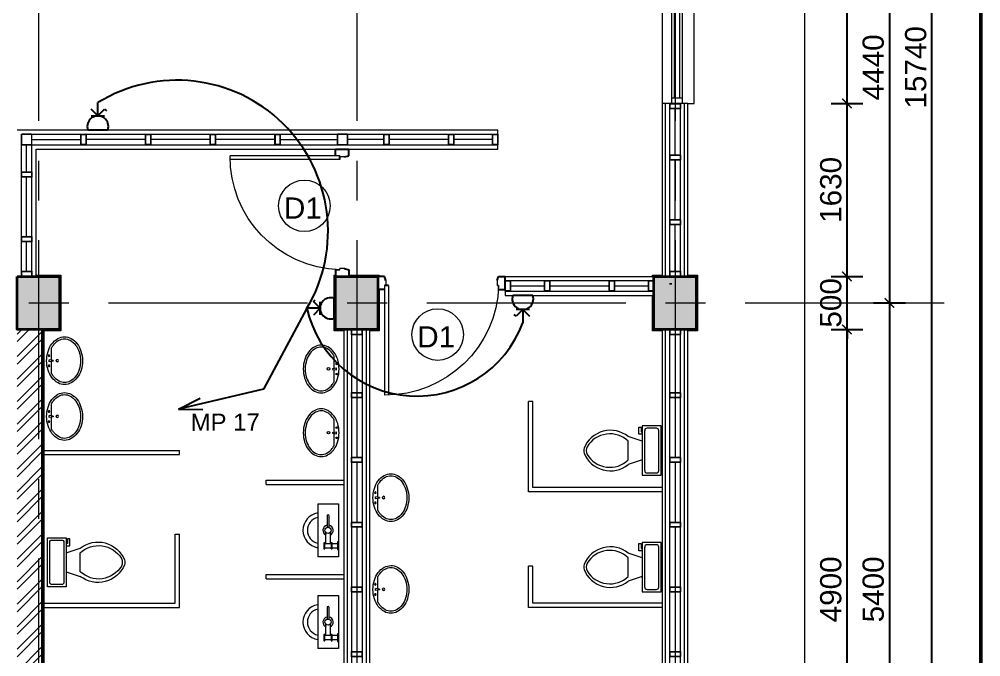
# Model space of a CAD drawing. Header units: inches. Extents: x 527934 to 2134587, y -408734 to 227304.
# Drawn here: x 1426882 to 1435942, y -198764 to -192755 of the extents above; entities that cross this region are included whole.
import ezdxf

# ---------------------------------------------------------------- set-up
doc = ezdxf.new("R2010")
doc.units = ezdxf.units.IN
doc.header["$MEASUREMENT"] = 0
doc.linetypes.add('CENTER', pattern=[2, 1.25, -0.25, 0.25, -0.25])
for name, color, linetype, lineweight in [('2 POWER TEL COMP', 3, 'Continuous', 25), ('6 LIGHT PT WIRING', 3, 'Continuous', 25), ('7 POWER PT WIRING', 3, 'Continuous', 25), ('centre line', 1, 'CENTER', 9), ('dim', 253, 'Continuous', 9), ('door', 77, 'Continuous', 13), ('furniture', 253, 'Continuous', 5), ('hatch', 250, 'Continuous', 5), ('hatch - general', 252, 'Continuous', 5), ('hatch 2', 251, 'Continuous', 5), ('INSULATION', 253, 'Continuous', 5), ('metal', 40, 'Continuous', 18), ('partition wall', 5, 'Continuous', 20), ('partition wall-brick', 40, 'Continuous', 20), ('plaster line', 253, 'Continuous', 5), ('sill', 253, 'Continuous', 13), ('text', 7, 'Continuous', 13), ('TITLE THICK', 7, 'Continuous', 50), ('wall - brick', 30, 'Continuous', 35), ('window', 1, 'Continuous', 15)]:
    doc.layers.add(name, color=color, linetype=linetype, lineweight=lineweight)
doc.styles.add('ATTR', font='romans.shx', dxfattribs={"width": 0.8, "height": 1.2})
doc.styles.add('labelling', font='arial.ttf')
doc.styles.get("Standard").update_dxf_attribs({"font": 'arial.ttf'})
doc.styles.add('style1', font='arial.ttf')
doc.linetypes.add('BATTING', pattern='A,0.0001,-0.1,[134,ltypeshp.shx,S=0.1,R=0,X=-0.1,Y=0],-0.2,[134,ltypeshp.shx,S=0.1,R=180,X=0.1,Y=0],-0.1', length=0.4001)
doc.dimstyles.new('dim 100', dxfattribs={"dimtxt": 200, "dimasz": 90, "dimexe": 150, "dimexo": 150, "dimgap": 50, "dimtad": 1, "dimdec": 0, "dimzin": 0, "dimdsep": 46, "dimtxsty": 'Standard', "dimblk": 'ARCHTICK', "dimcen": 100, "dimdle": 150, "dimazin": 0, "dimtfac": 1, "dimtdec": 0, "dimtix": 1, "dimtmove": 2, "dimatfit": 3, "dimfxl": 150, "dimfxlon": 1, "dimtolj": 1, "dimtzin": 0, "dimarcsym": 0})

# ---------------------------------------------------------------- blocks, each defined once
blk = doc.blocks.new('A$C469E363F')
at = {"color": 0}
for p, q in [((-0.65, 5.39), (-5.48, 5.4)), ((0, 6.38), (-0.79, 6.38)), ((-0.56, 4.75), (-0.79, 6.38)), ((-0.56, 4.75), (-0.24, 4.75)), ((-0.24, 4.75), (0, 6.38)), ((4.68, 5.37), (-0.14, 5.38))]:
    blk.add_line(p, q, dxfattribs=at)
blk.add_lwpolyline([(-0.44, -6.9, 0.075445), (3.31, -6.34, 0.085783), (6.29, -4.83, 0.10607), (8.41, -2.41, 0.126822), (9.09, 0.21, 0.126822), (8.43, 2.82, 0.10607), (6.32, 5.26, 0.085783), (3.35, 6.79, 0.075445), (-0.39, 7.37, 0.075445), (-4.15, 6.81, 0.085783), (-7.12, 5.3, 0.10607), (-9.24, 2.88, 0.126822), (-9.93, 0.26, 0.126822), (-9.26, -2.35, 0.10607), (-7.16, -4.79, 0.085783), (-4.19, -6.32, 0.075445)], format="xyb", close=True, dxfattribs=at)
for points in [[(-5.48, 5.4, 0.038366), (-6.65, 4.66, 0.10607), (-8.55, 2.49, 0.126822), (-9.13, 0.26, 0.126822), (-8.56, -1.97, 0.10607), (-6.68, -4.16, 0.085783), (-3.95, -5.56, 0.075445), (-0.44, -6.11, 0.075445)], [(-0.44, -6.11, 0.075445), (3.08, -5.58, 0.085783), (5.82, -4.19, 0.10607), (7.72, -2.02, 0.126822), (8.3, 0.21, 0.126822), (7.73, 2.44, 0.10607), (5.85, 4.62, 0.038366), (4.68, 5.37, 0.075445)]]:
    blk.add_lwpolyline(points, format="xyb", dxfattribs=at)
for centre, radius in [((-2.41, 6.44), 0.316), ((-2.41, 6.44), 0.276), ((1.61, 6.43), 0.316), ((1.61, 6.43), 0.263), ((-0.46, 3.13), 0.515)]:
    blk.add_circle(centre, radius, dxfattribs=at)
blk = doc.blocks.new('door 1')
at = {"layer": 'door', "lineweight": 25}
for p, q in [((1761262.3, -142071.5), (1761366.5, -142071.5)), ((1761262.3, -142124), (1761262.3, -142071.5)), ((1761366.5, -142124), (1761366.5, -142071.5)), ((1761333.2, -142134), (1761366.5, -142124)), ((1761295.7, -142989.8), (1761295.7, -143019)), ((1761262.3, -143019), (1761262.3, -143071.5)), ((1761262.3, -143071.5), (1761366.5, -143071.5)), ((1761333.2, -143009), (1761366.5, -143019)), ((1761366.5, -143019), (1761366.5, -143071.5))]:
    blk.add_line(p, q, dxfattribs=at)
at = {"layer": 'door'}
for p, q in [((1761262.3, -142124), (1761295.7, -142124)), ((1761295.7, -142124), (1761295.7, -142134)), ((1761333.2, -142134), (1761295.7, -142134)), ((1761295.7, -142989.8), (1760434.8, -142989.8)), ((1761295.7, -143019), (1760434.6, -143019)), ((1761333.2, -143009), (1761295.7, -143009))]:
    blk.add_line(p, q, dxfattribs=at)
blk.add_arc((1761319.9, -143009), 885.3, 91.56718, 180.64961, dxfattribs=at)
blk = doc.blocks.new('Urinal Toilet 1 PV')
for p, q in [((3.85, 0), (6.65, 0)), ((-0.98, -3.15), (-4.9, -3.15)), ((0.773, -2.7999), (4.55, -2.7999)), ((4.2, -0.3499), (6.3, -0.3499)), ((4.2, -2.0999), (4.2, -2.45)), ((6.3, -2.0999), (4.2, -2.0999)), ((4.2, -2.45), (6.3, -2.45)), ((4.55, -0.3499), (4.55, -2.0999)), ((4.55, -2.45), (4.55, -4.5499)), ((5.95, -2.0999), (5.95, -0.3499)), ((5.95, -4.5499), (5.95, -2.45)), ((6.3, -2.45), (6.3, -2.0999)), ((-4.9, -3.8499), (-0.98, -3.8499)), ((4.55, -4.2), (0.784, -4.2)), ((4.2, -4.5499), (4.2, -4.9)), ((6.3, -4.5499), (4.2, -4.5499)), ((4.2, -4.9), (6.3, -4.9)), ((6.3, -4.9), (6.3, -4.5499)), ((-9, -7), (9, -7))]:
    blk.add_line(p, q)
blk.add_lwpolyline([(-9, -7), (-9, 0), (9, 0), (9, -7)])
blk.add_circle((0, -3.5), 1.05)
for centre, radius, start, end in [((4.216, 0.0154), 0.3657, 182.4084, 267.5916), ((6.285, 0.0154), 0.3657, 272.4084, 357.5916), ((-4.9, -3.5), 0.35, 90, 270), ((0, -3.5), 1.75, 22.85047, 168.577), ((0, -3.5), 1.75, 191.8763, 336.5863), ((0, -6), 6, 189.7326, 350.4409), ((0, -6), 4.5, 192.8398, 347.201)]:
    blk.add_arc(centre, radius, start, end)
at = {"style": 'ATTR', "width": 0.8, "flags": 9}
blk.add_attdef('ESTCODE', (0, 0), '', height=0.00000036, dxfattribs=at)
blk = doc.blocks.new('Tank Toilet 3 PV')
for p, q in [((9.5, -6), (9.5, -2)), ((-8, -8.5), (-8, -8)), ((-7, -8), (-7, -9.5)), ((-4, -8), (-6, -14)), ((4, -8), (6, -14)), ((-10, -8.5), (-8, -8.5)), ((-10, -9.5), (-10, -8.5)), ((-7, -9.5), (-10, -9.5)), ((4, -14), (-4, -14))]:
    blk.add_line(p, q)
blk.add_lwpolyline([(10.5, -8), (10.5, 0), (-10.5, 0), (-10.5, -8)], close=True)
for points in [[(-9.5, -2), (-9.5, -6)], [(8.5, -1), (-8.5, -1)], [(-8.5, -7), (8.5, -7)]]:
    blk.add_lwpolyline(points)
for centre, radius, start, end in [((-8.62, -1.88), 0.884, 81.8699, 188.1301), ((8.62, -1.88), 0.884, 351.8699, 98.1301), ((-8.62, -6.12), 0.884, 171.8699, 278.1301), ((8.62, -6.12), 0.884, 261.8699, 8.1301), ((3.52, -21.58), 12.17, 141.4691, 247.9714), ((4.2, -21.82), 11.33, 136.3677, 238.9468), ((-3.52, -21.58), 12.17, 292.0284, 38.5307), ((-4.2, -21.82), 11.33, 301.053, 43.6321), ((0, -27.88), 4, 245.7318, 294.2682), ((0, -29), 4, 254.8605, 285.1395)]:
    blk.add_arc(centre, radius, start, end)
at = {"style": 'ATTR', "width": 0.8, "flags": 9}
blk.add_attdef('ESTCODE', (0, 0), '', height=0.000000846, dxfattribs=at)
blk = doc.blocks.new('_ArchTick')
at = {"color": 0, "linetype": 'ByBlock', "const_width": 0.15}
blk.add_lwpolyline([(-0.5, -0.5), (0.5, 0.5)], dxfattribs=at)
blk = doc.blocks.new('*D3083')
at = {"layer": 'Defpoints', "color": 0, "ltscale": 400}
for p in [(1433261.7, -185338.8), (1435481.7, -185338.8), (1433261.7, -201078.8)]:
    blk.add_point(p, dxfattribs=at)
at = {"layer": 'dim', "color": 0, "lineweight": -2, "ltscale": 400}
for p, q in [((1435481.7, -201228.8), (1435481.7, -185188.8)), ((1435331.7, -185338.8), (1435631.7, -185338.8)), ((1435331.7, -201078.8), (1435631.7, -201078.8))]:
    blk.add_line(p, q, dxfattribs=at)
at = {"layer": 'dim', "color": 0, "lineweight": -2, "ltscale": 400, "xscale": 90, "yscale": 90, "zscale": 90}
for p, rotation in [((1435481.7, -185338.8), 90), ((1435481.7, -201078.8), 270)]:
    blk.add_blockref('_ArchTick', p, dxfattribs=dict(at, rotation=rotation))
at = {"layer": 'dim', "color": 0, "ltscale": 400, "insert": (1435329.6, -193208.8), "char_height": 200, "attachment_point": 5, "rotation": 90}
blk.add_mtext('\\A1;15740', dxfattribs=at)
blk = doc.blocks.new('*D2320')
at = {"layer": 'Defpoints', "color": 0, "ltscale": 400}
for p in [(1433261.7, -190988.8), (1433261.7, -195428.8), (1435081.7, -195428.8)]:
    blk.add_point(p, dxfattribs=at)
at = {"layer": 'dim', "color": 0, "lineweight": -2, "ltscale": 400}
for p, q in [((1435081.7, -190838.8), (1435081.7, -195578.8)), ((1434931.7, -190988.8), (1435231.7, -190988.8)), ((1434931.7, -195428.8), (1435231.7, -195428.8))]:
    blk.add_line(p, q, dxfattribs=at)
at = {"layer": 'dim', "color": 0, "lineweight": -2, "ltscale": 400, "xscale": 90, "yscale": 90, "zscale": 90}
for p, rotation in [((1435081.7, -190988.8), 90), ((1435081.7, -195428.8), 270)]:
    blk.add_blockref('_ArchTick', p, dxfattribs=dict(at, rotation=rotation))
at = {"layer": 'dim', "color": 0, "ltscale": 400, "insert": (1434929.6, -193208.8), "char_height": 200, "attachment_point": 5, "rotation": 90}
blk.add_mtext('\\A1;4440', dxfattribs=at)
blk = doc.blocks.new('*D2321')
at = {"layer": 'Defpoints', "color": 0, "ltscale": 400}
for p in [(1433261.7, -195428.8), (1433261.7, -200828.8), (1435081.7, -200828.8)]:
    blk.add_point(p, dxfattribs=at)
at = {"layer": 'dim', "color": 0, "lineweight": -2, "ltscale": 400}
for p, q in [((1435081.7, -195278.8), (1435081.7, -200978.8)), ((1434931.7, -195428.8), (1435231.7, -195428.8)), ((1434931.7, -200828.8), (1435231.7, -200828.8))]:
    blk.add_line(p, q, dxfattribs=at)
at = {"layer": 'dim', "color": 0, "lineweight": -2, "ltscale": 400, "xscale": 90, "yscale": 90, "zscale": 90}
for p, rotation in [((1435081.7, -195428.8), 90), ((1435081.7, -200828.8), 270)]:
    blk.add_blockref('_ArchTick', p, dxfattribs=dict(at, rotation=rotation))
at = {"layer": 'dim', "color": 0, "ltscale": 400, "insert": (1434929.6, -198128.8), "char_height": 200, "attachment_point": 5, "rotation": 90}
blk.add_mtext('\\A1;5400', dxfattribs=at)
blk = doc.blocks.new('*D3094')
at = {"layer": 'Defpoints', "color": 0, "ltscale": 400}
for p in [(1433181.7, -193548.8), (1434681.7, -193548.8), (1433261.7, -195178.8)]:
    blk.add_point(p, dxfattribs=at)
at = {"layer": 'dim', "color": 0, "lineweight": -2, "ltscale": 400}
for p, q in [((1434681.7, -195328.8), (1434681.7, -193398.8)), ((1434531.7, -193548.8), (1434831.7, -193548.8)), ((1434531.7, -195178.8), (1434831.7, -195178.8))]:
    blk.add_line(p, q, dxfattribs=at)
at = {"layer": 'dim', "color": 0, "lineweight": -2, "ltscale": 400, "xscale": 90, "yscale": 90, "zscale": 90}
for p, rotation in [((1434681.7, -193548.8), 90), ((1434681.7, -195178.8), 270)]:
    blk.add_blockref('_ArchTick', p, dxfattribs=dict(at, rotation=rotation))
at = {"layer": 'dim', "color": 0, "ltscale": 400, "insert": (1434529.5, -194363.8), "char_height": 200, "attachment_point": 5, "rotation": 90}
blk.add_mtext('\\A1;1630', dxfattribs=at)
blk = doc.blocks.new('2X4')
at = {"layer": 'hatch 2'}
h = blk.add_hatch(dxfattribs=at)
h.set_pattern_fill('ANSI31', color=256, scale=20)
h.set_pattern_definition([(45, (0, 0), (-1.767766953, 1.767766953), [])])
h.paths.add_polyline_path([(5938822.1, -146996.9), (5938776.1, -146996.9, 0.414214), (5938774.1, -146998.9), (5938774.1, -147046.9), (5938777.3, -147046.9), (5938777.3, -147000.1), (5938820.9, -147000.1), (5938820.9, -147046.9), (5938824.1, -147046.9), (5938824.1, -146998.9, 0.414214)])
h.paths.add_polyline_path([(5938777.3, -147046.9), (5938774.1, -147046.9), (5938774.1, -147094.9, 0.414214), (5938776.1, -147096.9), (5938822.1, -147096.9, 0.414218), (5938824.1, -147094.9), (5938824.1, -147046.9), (5938820.9, -147046.9), (5938820.9, -147093.7), (5938777.3, -147093.7)])
at = {"layer": 'metal'}
blk.add_lwpolyline([(5938776.1, -147096.9), (5938822.1, -147096.9, 0.414214), (5938824.1, -147094.9), (5938824.1, -146998.9, 0.414214), (5938822.1, -146996.9), (5938776.1, -146996.9, 0.414214), (5938774.1, -146998.9), (5938774.1, -147094.9, 0.414214)], format="xyb", close=True, dxfattribs=at)
blk.add_lwpolyline([(5938777.3, -147093.7), (5938820.9, -147093.7), (5938820.9, -147000.1), (5938777.3, -147000.1)], close=True, dxfattribs=at)
blk = doc.blocks.new('*D3133')
at = {"layer": 'Defpoints', "color": 0, "ltscale": 400}
for p in [(1433261.7, -195678.8), (1434681.7, -195678.8), (1433261.7, -200578.8)]:
    blk.add_point(p, dxfattribs=at)
at = {"layer": 'plaster line', "color": 0, "lineweight": -2, "ltscale": 400}
for p, q in [((1434681.7, -200728.8), (1434681.7, -195528.8)), ((1434531.7, -195678.8), (1434831.7, -195678.8)), ((1434531.7, -200578.8), (1434831.7, -200578.8))]:
    blk.add_line(p, q, dxfattribs=at)
at = {"layer": 'plaster line', "color": 0, "lineweight": -2, "ltscale": 400, "xscale": 90, "yscale": 90, "zscale": 90}
for p, rotation in [((1434681.7, -195678.8), 90), ((1434681.7, -200578.8), 270)]:
    blk.add_blockref('_ArchTick', p, dxfattribs=dict(at, rotation=rotation))
at = {"layer": 'plaster line', "color": 0, "ltscale": 400, "insert": (1434529.6, -198128.8), "char_height": 200, "attachment_point": 5, "rotation": 90}
blk.add_mtext('\\A1;4900', dxfattribs=at)
blk = doc.blocks.new('*D3134')
at = {"layer": 'Defpoints', "color": 0, "ltscale": 400}
for p in [(1433261.7, -195178.8), (1434681.7, -195178.8), (1433261.7, -195678.8)]:
    blk.add_point(p, dxfattribs=at)
at = {"layer": 'plaster line', "color": 0, "lineweight": -2, "ltscale": 400}
for p, q in [((1434681.7, -195178.8), (1434681.7, -195088.8)), ((1434531.7, -195178.8), (1434831.7, -195178.8)), ((1434681.7, -195678.8), (1434681.7, -195178.8)), ((1434531.7, -195678.8), (1434831.7, -195678.8)), ((1434681.7, -195678.8), (1434681.7, -195768.8))]:
    blk.add_line(p, q, dxfattribs=at)
at = {"layer": 'plaster line', "color": 0, "lineweight": -2, "ltscale": 400, "xscale": 90, "yscale": 90, "zscale": 90}
for p, rotation in [((1434681.7, -195178.8), 270), ((1434681.7, -195678.8), 90)]:
    blk.add_blockref('_ArchTick', p, dxfattribs=dict(at, rotation=rotation))
at = {"layer": 'plaster line', "color": 0, "ltscale": 400, "insert": (1434529.6, -195428.8), "char_height": 200, "attachment_point": 5, "rotation": 90}
blk.add_mtext('\\A1;500', dxfattribs=at)
blk = doc.blocks.new('*D2323')
at = {"layer": 'Defpoints', "color": 0, "ltscale": 400}
for p in [(1433181.7, -193548.8), (1434681.7, -193548.8), (1433261.7, -195178.8)]:
    blk.add_point(p, dxfattribs=at)
at = {"layer": 'plaster line', "color": 0, "lineweight": -2, "ltscale": 400}
for p, q in [((1434681.7, -195328.8), (1434681.7, -193398.8)), ((1434531.7, -193548.8), (1434831.7, -193548.8)), ((1434531.7, -195178.8), (1434831.7, -195178.8))]:
    blk.add_line(p, q, dxfattribs=at)
at = {"layer": 'plaster line', "color": 0, "lineweight": -2, "ltscale": 400, "xscale": 90, "yscale": 90, "zscale": 90}
for p, rotation in [((1434681.7, -193548.8), 90), ((1434681.7, -195178.8), 270)]:
    blk.add_blockref('_ArchTick', p, dxfattribs=dict(at, rotation=rotation))
at = {"layer": 'plaster line', "color": 0, "ltscale": 400, "insert": (1434529.5, -194363.8), "char_height": 200, "attachment_point": 5, "rotation": 90}
blk.add_mtext('\\A1;1630', dxfattribs=at)
blk = doc.blocks.new('*D3135')
at = {"layer": 'Defpoints', "color": 0, "ltscale": 400}
for p in [(1433261.7, -191238.8), (1434681.7, -191238.8), (1433181.7, -193548.8)]:
    blk.add_point(p, dxfattribs=at)
at = {"layer": 'plaster line', "color": 0, "lineweight": -2, "ltscale": 400}
for p, q in [((1434681.7, -193698.8), (1434681.7, -191088.8)), ((1434531.7, -191238.8), (1434831.7, -191238.8)), ((1434531.7, -193548.8), (1434831.7, -193548.8))]:
    blk.add_line(p, q, dxfattribs=at)
at = {"layer": 'plaster line', "color": 0, "lineweight": -2, "ltscale": 400, "xscale": 90, "yscale": 90, "zscale": 90}
for p, rotation in [((1434681.7, -191238.8), 90), ((1434681.7, -193548.8), 270)]:
    blk.add_blockref('_ArchTick', p, dxfattribs=dict(at, rotation=rotation))
at = {"layer": 'plaster line', "color": 0, "ltscale": 400, "insert": (1434529.5, -192393.8), "char_height": 200, "attachment_point": 5, "rotation": 90}
blk.add_mtext('\\A1;2310', dxfattribs=at)
blk = doc.blocks.new('15 amp socket')
at = {"color": 3, "lineweight": 25}
for p, q in [((593021.7, 179162), (592958.4, 179225.3)), ((593021.7, 179162), (593021.7, 179286.4)), ((593021.7, 179162), (593084.9, 179225.3)), ((593084.9, 179225.3), (593101.9, 179207.9)), ((592959.5, 179162), (593083.9, 179162)), ((592928, 179029), (593115.4, 179029))]:
    blk.add_line(p, q, dxfattribs=at)
blk.add_arc((593021.7, 179062.5), 99.5, 340.35382, 199.64618, dxfattribs=at)
blk = doc.blocks.new('*U1923')
at = {"color": 3}
for p, q in [((-181326.36, -126938.56), (-181321.96, -126959.76)), ((-181321.96, -126959.76), (-181334.26, -126976.17)), ((-181334.26, -126976.17), (-181332.02, -126970.93)), ((-181334.26, -126976.17), (-181329.8, -126972.6))]:
    blk.add_line(p, q, dxfattribs=at)

msp = doc.modelspace()

# ---------------------------------------------------------------- hatches: boundary and pattern name
at = {"layer": 'hatch', "ltscale": 400}
h = msp.add_hatch(dxfattribs=at)
h.set_pattern_fill('ANSI32', color=256, scale=400)
h.set_pattern_definition([(45, (-719819.97, 58081.36), (-106.066017, 106.066017), []), (45, (-719749.25, 58081.36), (-106.066017, 106.066017), [])])
h.paths.add_polyline_path([(1426861.7, -200578.8), (1427061.7, -200578.8), (1427061.7, -195678.8), (1426861.7, -195678.8)])
h.paths.add_polyline_path([(1427101.7, -195678.8), (1427061.7, -195678.8), (1427061.7, -200578.8), (1427101.7, -200578.8)])
at = {"layer": 'hatch - general'}
h = msp.add_hatch(dxfattribs=at)
h.set_pattern_fill('AR-CONC', color=256, scale=15)
h.set_pattern_definition([(50, (-719819.97, -100972.85), (107.5890274, -9.4128202), [11.25, -123.75]), (355, (-719819.97, -100972.85), (-20.8127, 112.82882), [9, -99]), (100.4514445, (-719811, -100973.63), (86.776327, 103.4159986), [9.561029, -105.171317]), (46.1842, (-719819.97, -100942.85), (160.0862, -24.827892), [16.875, -185.625]), (96.6356355, (-719806.63, -100944.92), (140.199292, 146.11779), [14.341551, -157.757064]), (351.184164, (-719819.97, -100942.85), (140.199292, 146.11779), [13.5, -148.5]), (21, (-719804.97, -100950.35), (89.5360578, -60.3928336), [11.25, -123.75]), (326, (-719804.97, -100950.35), (36.4973, 108.772507), [9, -99]), (71.451445, (-719797.5, -100955.38), (126.0333565, 48.379673), [9.5610285, -105.171317]), (37.5, (-719819.966, -100972.847), (1.8239783, 49.9340781), [0, -97.8, 0, -100.5, 0, -99.375]), (7.5, (-719819.966, -100972.85), (39.4604306, 59.1617568), [0, -57.3, 0, -95.55, 0, -37.875]), (327.5, (-719853.416, -100972.847), (80.0733654, -3.38323076), [0, -37.5, 0, -117, 0, -155.25]), (317.5, (-719868.416, -100972.85), (87.4779254, 15.0157473), [0, -48.75, 0, -77.7, 0, -110.25])])
h.paths.add_polyline_path([(1402061.7, -200578.8), (1401861.7, -200578.8), (1401861.7, -200828.8), (1402061.7, -200828.8)])
h.paths.add_polyline_path([(1402261.7, -200578.8), (1402061.7, -200578.8), (1402061.7, -200828.8), (1402261.7, -200828.8)])
h.paths.add_polyline_path([(1402261.7, -200828.8), (1402061.7, -200828.8), (1402061.7, -201078.8), (1402261.7, -201078.8)])
h.paths.add_polyline_path([(1402061.7, -200828.8), (1401861.7, -200828.8), (1401861.7, -201078.8), (1402061.7, -201078.8)])
h.paths.add_polyline_path([(1405061.7, -200578.8), (1404861.7, -200578.8), (1404861.7, -200828.8), (1405061.7, -200828.8)])
h.paths.add_polyline_path([(1405261.7, -200578.8), (1405061.7, -200578.8), (1405061.7, -200828.8), (1405261.7, -200828.8)])
h.paths.add_polyline_path([(1405261.7, -200828.8), (1405061.7, -200828.8), (1405061.7, -201078.8), (1405261.7, -201078.8)])
h.paths.add_polyline_path([(1405061.7, -200828.8), (1404861.7, -200828.8), (1404861.7, -201078.8), (1405061.7, -201078.8)])
h.paths.add_polyline_path([(1408061.7, -200578.8), (1407861.7, -200578.8), (1407861.7, -200828.8), (1408061.7, -200828.8)])
h.paths.add_polyline_path([(1408261.7, -200578.8), (1408061.7, -200578.8), (1408061.7, -200828.8), (1408261.7, -200828.8)])
h.paths.add_polyline_path([(1408261.7, -200828.8), (1408061.7, -200828.8), (1408061.7, -201078.8), (1408261.7, -201078.8)])
h.paths.add_polyline_path([(1408061.7, -200828.8), (1407861.7, -200828.8), (1407861.7, -201078.8), (1408061.7, -201078.8)])
h.paths.add_polyline_path([(1411061.7, -200828.8), (1410861.7, -200828.8), (1410861.7, -201078.8), (1411061.7, -201078.8)])
h.paths.add_polyline_path([(1411261.7, -200828.8), (1411061.7, -200828.8), (1411061.7, -201078.8), (1411261.7, -201078.8)])
h.paths.add_polyline_path([(1411261.7, -200578.8), (1411061.7, -200578.8), (1411061.7, -200828.8), (1411261.7, -200828.8)])
h.paths.add_polyline_path([(1411061.7, -200578.8), (1410861.7, -200578.8), (1410861.7, -200828.8), (1411061.7, -200828.8)])
h.paths.add_polyline_path([(1414261.7, -200828.8), (1414061.7, -200828.8), (1414061.7, -201078.8), (1414261.7, -201078.8)])
h.paths.add_polyline_path([(1414061.7, -200828.8), (1413861.7, -200828.8), (1413861.7, -201078.8), (1414061.7, -201078.8)])
h.paths.add_polyline_path([(1414261.7, -200578.8), (1414061.7, -200578.8), (1414061.7, -200828.8), (1414261.7, -200828.8)])
h.paths.add_polyline_path([(1414061.7, -200578.8), (1413861.7, -200578.8), (1413861.7, -200828.8), (1414061.7, -200828.8)])
h.paths.add_polyline_path([(1417261.7, -200828.8), (1417061.7, -200828.8), (1417061.7, -201078.8), (1417261.7, -201078.8)])
h.paths.add_polyline_path([(1417261.7, -200578.8), (1417061.7, -200578.8), (1417061.7, -200828.8), (1417261.7, -200828.8)])
h.paths.add_polyline_path([(1417061.7, -200578.8), (1416861.7, -200578.8), (1416861.7, -200828.8), (1417061.7, -200828.8)])
h.paths.add_polyline_path([(1417061.7, -200828.8), (1416861.7, -200828.8), (1416861.7, -201078.8), (1417061.7, -201078.8)])
h.paths.add_polyline_path([(1420061.7, -200828.8), (1419861.7, -200828.8), (1419861.7, -201078.8), (1420061.7, -201078.8)])
h.paths.add_polyline_path([(1420061.7, -200578.8), (1419861.7, -200578.8), (1419861.7, -200828.8), (1420061.7, -200828.8)])
h.paths.add_polyline_path([(1420261.7, -200578.8), (1420061.7, -200578.8), (1420061.7, -200828.8), (1420261.7, -200828.8)])
h.paths.add_polyline_path([(1420261.7, -200828.8), (1420061.7, -200828.8), (1420061.7, -201078.8), (1420261.7, -201078.8)])
h.paths.add_polyline_path([(1423061.7, -200578.8), (1422861.7, -200578.8), (1422861.7, -200828.8), (1423061.7, -200828.8)])
h.paths.add_polyline_path([(1423261.7, -200578.8), (1423061.7, -200578.8), (1423061.7, -200828.8), (1423261.7, -200828.8)])
h.paths.add_polyline_path([(1423261.7, -200828.8), (1423061.7, -200828.8), (1423061.7, -201078.8), (1423261.7, -201078.8)])
h.paths.add_polyline_path([(1423061.7, -200828.8), (1422861.7, -200828.8), (1422861.7, -201078.8), (1423061.7, -201078.8)])
h.paths.add_polyline_path([(1427261.7, -200828.8), (1427061.7, -200828.8), (1427061.7, -201078.8), (1427261.7, -201078.8)])
h.paths.add_polyline_path([(1427261.7, -200578.8), (1427061.7, -200578.8), (1427061.7, -200828.8), (1427261.7, -200828.8)])
h.paths.add_polyline_path([(1427061.7, -200578.8), (1426861.7, -200578.8), (1426861.7, -200828.8), (1427061.7, -200828.8)])
h.paths.add_polyline_path([(1427061.7, -200828.8), (1426861.7, -200828.8), (1426861.7, -201078.8), (1427061.7, -201078.8)])
h.paths.add_polyline_path([(1430261.7, -200828.8), (1430061.7, -200828.8), (1430061.7, -201078.8), (1430261.7, -201078.8)])
h.paths.add_polyline_path([(1430261.7, -200578.8), (1430061.7, -200578.8), (1430061.7, -200828.8), (1430261.7, -200828.8)])
h.paths.add_polyline_path([(1430061.7, -200578.8), (1429861.7, -200578.8), (1429861.7, -200828.8), (1430061.7, -200828.8)])
h.paths.add_polyline_path([(1430061.7, -200828.8), (1429861.7, -200828.8), (1429861.7, -201078.8), (1430061.7, -201078.8)])
h.paths.add_polyline_path([(1433261.7, -200828.8), (1433061.7, -200828.8), (1433061.7, -201078.8), (1433261.7, -201078.8)])
h.paths.add_polyline_path([(1433261.7, -200578.8), (1433061.7, -200578.8), (1433061.7, -200828.8), (1433261.7, -200828.8)])
h.paths.add_polyline_path([(1433061.7, -200578.8), (1432861.7, -200578.8), (1432861.7, -200828.8), (1433061.7, -200828.8)])
h.paths.add_polyline_path([(1433061.7, -200828.8), (1432861.7, -200828.8), (1432861.7, -201078.8), (1433061.7, -201078.8)])
h.paths.add_polyline_path([(1433261.7, -195178.8), (1433061.7, -195178.8), (1433061.7, -195428.8), (1433261.7, -195428.8)])
h.paths.add_polyline_path([(1433261.7, -195428.8), (1433061.7, -195428.8), (1433061.7, -195678.8), (1433261.7, -195678.8)])
h.paths.add_polyline_path([(1433061.7, -195428.8), (1432861.7, -195428.8), (1432861.7, -195678.8), (1433061.7, -195678.8)])
h.paths.add_polyline_path([(1433061.7, -195178.8), (1432861.7, -195178.8), (1432861.7, -195428.8), (1433061.7, -195428.8)])
h.paths.add_polyline_path([(1430061.7, -195178.8), (1429861.7, -195178.8), (1429861.7, -195428.8), (1430061.7, -195428.8)])
h.paths.add_polyline_path([(1430061.7, -195428.8), (1429861.7, -195428.8), (1429861.7, -195678.8), (1430061.7, -195678.8)])
h.paths.add_polyline_path([(1430261.7, -195178.8), (1430061.7, -195178.8), (1430061.7, -195428.8), (1430261.7, -195428.8)])
h.paths.add_polyline_path([(1430261.7, -195428.8), (1430061.7, -195428.8), (1430061.7, -195678.8), (1430261.7, -195678.8)])
h.paths.add_polyline_path([(1427061.7, -195178.8), (1426861.7, -195178.8), (1426861.7, -195428.8), (1427061.7, -195428.8)])
h.paths.add_polyline_path([(1427261.7, -195178.8), (1427061.7, -195178.8), (1427061.7, -195428.8), (1427261.7, -195428.8)])
h.paths.add_polyline_path([(1427261.7, -195428.8), (1427061.7, -195428.8), (1427061.7, -195678.8), (1427261.7, -195678.8)])
h.paths.add_polyline_path([(1427061.7, -195428.8), (1426861.7, -195428.8), (1426861.7, -195678.8), (1427061.7, -195678.8)])
h.paths.add_polyline_path([(1423061.7, -195178.8), (1422861.7, -195178.8), (1422861.7, -195428.8), (1423061.7, -195428.8)])
h.paths.add_polyline_path([(1423261.7, -195178.8), (1423061.7, -195178.8), (1423061.7, -195428.8), (1423261.7, -195428.8)])
h.paths.add_polyline_path([(1423261.7, -195428.8), (1423061.7, -195428.8), (1423061.7, -195678.8), (1423261.7, -195678.8)])
h.paths.add_polyline_path([(1423061.7, -195428.8), (1422861.7, -195428.8), (1422861.7, -195678.8), (1423061.7, -195678.8)])
h.paths.add_polyline_path([(1420261.7, -195178.8), (1420061.7, -195178.8), (1420061.7, -195428.8), (1420261.7, -195428.8)])
h.paths.add_polyline_path([(1420061.7, -195178.8), (1419861.7, -195178.8), (1419861.7, -195428.8), (1420061.7, -195428.8)])
h.paths.add_polyline_path([(1420061.7, -195428.8), (1419861.7, -195428.8), (1419861.7, -195678.8), (1420061.7, -195678.8)])
h.paths.add_polyline_path([(1420261.7, -195428.8), (1420061.7, -195428.8), (1420061.7, -195678.8), (1420261.7, -195678.8)])
h.paths.add_polyline_path([(1417711, -188926.1), (1419631.2, -188926.1), (1419631.2, -187802.5), (1417711, -187802.5)], flags=9)
h.paths.add_polyline_path([(1413952.3, -188926.1), (1415894.5, -188926.1), (1415894.5, -187802.5), (1413952.3, -187802.5)], flags=9)
h.paths.add_polyline_path([(1409376.8, -188926.1), (1411366.8, -188926.1), (1411366.8, -187802.5), (1409376.8, -187802.5)], flags=9)
h.paths.add_polyline_path([(1403570.3, -188922.2), (1405793.6, -188922.2), (1405793.6, -187798.7), (1403570.3, -187798.7)], flags=9)
h.paths.add_polyline_path([(1403329.1, -187088.5), (1403330.6, -187088.5), (1403330.6, -187087.7), (1403329.1, -187087.7)], flags=9)
h.paths.add_polyline_path([(1402851.6, -187458), (1402853.1, -187458), (1402853.1, -187457.2), (1402851.6, -187457.2)], flags=9)

# ---------------------------------------------------------------- linework, layer by layer
at = {"layer": '6 LIGHT PT WIRING', "ltscale": 400}
for centre, radius, start, end in [((1428368.4, -194753.6), 1423.2, 329.31628, 121.60689), ((1430629.8, -195243.9), 1063.9, 192.81171, 339.52047)]:
    msp.add_arc(centre, radius, start, end, dxfattribs=at)
at = {"layer": 'centre line', "ltscale": 1500}
for p, q in [((1427061.7, -182838.8), (1427061.7, -203678.8)), ((1430061.7, -182838.8), (1430061.7, -203678.8)), ((1433061.7, -182838.8), (1433061.7, -203678.8)), ((1397722.7, -195428.8), (1435942.1, -195428.8))]:
    msp.add_line(p, q, dxfattribs=at)
at = {"layer": 'dim'}
for centre in [(1429568.8, -194514), (1430825.1, -195727.4)]:
    msp.add_circle(centre, 242.9, dxfattribs=at)
at = {"layer": 'hatch', "linetype": 'BATTING', "ltscale": 80}
for p, q in [((1433061.7, -194033.8), (1433061.7, -193598.8)), ((1427001.7, -193888.8), (1427461.7, -193888.8)), ((1428071.7, -193888.8), (1427511.7, -193888.8)), ((1428681.7, -193888.8), (1428121.7, -193888.8)), ((1429291.7, -193888.8), (1428731.7, -193888.8)), ((1429341.7, -193888.8), (1429876.7, -193888.8)), ((1430316.7, -193888.8), (1429976.7, -193888.8)), ((1430926.7, -193888.8), (1430366.7, -193888.8)), ((1431341.7, -193888.8), (1430976.7, -193888.8)), ((1426951.7, -194193.8), (1426951.7, -193938.8)), ((1433061.7, -194643.8), (1433061.7, -194083.8)), ((1426951.7, -194803.8), (1426951.7, -194243.8)), ((1433061.7, -195128.8), (1433061.7, -194693.8)), ((1426951.7, -195128.8), (1426951.7, -194853.8)), ((1431511.7, -195268.8), (1431831.7, -195268.8)), ((1431881.7, -195268.8), (1432441.7, -195268.8)), ((1432491.7, -195268.8), (1432811.7, -195268.8)), ((1430061.7, -195728.8), (1430061.7, -196273.8)), ((1433061.7, -195728.8), (1433061.7, -196273.8)), ((1430061.7, -196323.8), (1430061.7, -196883.8)), ((1433061.7, -196323.8), (1433061.7, -196883.8)), ((1430061.7, -196933.8), (1430061.7, -197493.8)), ((1433061.7, -196933.8), (1433061.7, -197493.8)), ((1430061.7, -197543.8), (1430061.7, -198103.8)), ((1433061.7, -197543.8), (1433061.7, -198103.8)), ((1430061.7, -198153.8), (1430061.7, -198713.8)), ((1433061.7, -198153.8), (1433061.7, -198713.8))]:
    msp.add_line(p, q, dxfattribs=at)
at = {"layer": 'INSULATION', "linetype": 'BATTING', "ltscale": 40}
msp.add_line((1430261.7, -195223.8), (1430261.7, -195223.8), dxfattribs=at)
at = {"layer": 'metal'}
for points in [[(1426906.7, -193938.8), (1426996.7, -193938.8, 0.414214), (1427001.7, -193933.8), (1427001.7, -193843.8, 0.414214), (1426996.7, -193838.8), (1426906.7, -193838.8, 0.414214), (1426901.7, -193843.8), (1426901.7, -193933.8, 0.414214)], [(1426906.7, -193936.3), (1426996.7, -193936.3, 0.414214), (1426999.2, -193933.8), (1426999.2, -193843.8, 0.414214), (1426996.7, -193841.3), (1426906.7, -193841.3, 0.414214), (1426904.2, -193843.8), (1426904.2, -193933.8, 0.414214)], [(1429881.7, -193938.8), (1429971.7, -193938.8, 0.414214), (1429976.7, -193933.8), (1429976.7, -193843.8, 0.414214), (1429971.7, -193838.8), (1429881.7, -193838.8, 0.414214), (1429876.7, -193843.8), (1429876.7, -193933.8, 0.414214)], [(1429881.7, -193936.3), (1429971.7, -193936.3, 0.414214), (1429974.2, -193933.8), (1429974.2, -193843.8, 0.414214), (1429971.7, -193841.3), (1429881.7, -193841.3, 0.414214), (1429879.2, -193843.8), (1429879.2, -193933.8, 0.414214)]]:
    msp.add_lwpolyline(points, format="xyb", close=True, dxfattribs=at)
at = {"layer": 'partition wall'}
for p, q in [((1434281.7, -185338.8), (1434281.7, -201078.8)), ((1432971.7, -195178.8), (1432971.7, -193548.8)), ((1433151.7, -193548.8), (1432971.7, -193548.8)), ((1433011.7, -195178.8), (1433011.7, -193548.8)), ((1433111.7, -195178.8), (1433111.7, -193548.8)), ((1433151.7, -195178.8), (1433151.7, -193548.8)), ((1426861.7, -193798.8), (1431391.7, -193798.8)), ((1431391.7, -193978.8), (1431391.7, -193798.8)), ((1426901.7, -195178.8), (1426901.7, -193838.8)), ((1426901.7, -193838.8), (1431391.7, -193838.8)), ((1427001.7, -195178.8), (1427001.7, -193938.8)), ((1427001.7, -193938.8), (1431391.7, -193938.8)), ((1427041.7, -195178.8), (1427041.7, -193978.8)), ((1427041.7, -193978.8), (1431391.7, -193978.8)), ((1431461.7, -195178.8), (1431461.7, -195358.8)), ((1431461.7, -195178.8), (1432861.7, -195178.8)), ((1431461.7, -195218.8), (1432861.7, -195218.8)), ((1431461.7, -195318.8), (1432861.7, -195318.8)), ((1431461.7, -195358.8), (1432861.7, -195358.8)), ((1429971.7, -195678.8), (1429971.7, -200578.8)), ((1430011.7, -195678.8), (1430011.7, -200578.8)), ((1430111.7, -195678.8), (1430111.7, -200578.8)), ((1430151.7, -195678.8), (1430151.7, -200578.8)), ((1432971.7, -200578.8), (1432971.7, -195678.8)), ((1433011.7, -200578.8), (1433011.7, -195678.8)), ((1433111.7, -200578.8), (1433111.7, -195678.8)), ((1433151.7, -200578.8), (1433151.7, -195678.8))]:
    msp.add_line(p, q, dxfattribs=at)
at = {"layer": 'partition wall-brick'}
for p, q in [((1431681.7, -197208.8), (1431681.7, -196358.8)), ((1431721.7, -197168.8), (1431721.7, -196358.8)), ((1428391.7, -196858.8), (1428391.7, -196818.8)), ((1428351.7, -198258.8), (1428351.7, -197608.8)), ((1428391.7, -198298.8), (1428391.7, -197608.8)), ((1431681.7, -198298.8), (1431681.7, -197908.8)), ((1431721.7, -198258.8), (1431721.7, -197908.8))]:
    msp.add_line(p, q, dxfattribs=at)
at = {"layer": 'partition wall-brick', "ltscale": 0.5}
for p, q in [((1431721.7, -196358.8), (1431681.7, -196358.8)), ((1427113.7, -196818.8), (1428391.7, -196818.8)), ((1427113.7, -196858.8), (1428391.7, -196858.8)), ((1429207.8, -197099), (1429941.7, -197099)), ((1429207.8, -197139), (1429207.8, -197099)), ((1429207.8, -197139), (1429941.7, -197139)), ((1432941.7, -197208.8), (1431681.7, -197208.8)), ((1432941.7, -197168.8), (1431721.7, -197168.8)), ((1428351.7, -197608.8), (1428391.7, -197608.8)), ((1431721.7, -197908.8), (1431681.7, -197908.8)), ((1429207.8, -197989), (1429941.7, -197989)), ((1429207.8, -198029), (1429207.8, -197989)), ((1429207.8, -198029), (1429941.7, -198029)), ((1427113.7, -198258.8), (1428351.7, -198258.8)), ((1427113.7, -198298.8), (1428391.7, -198298.8)), ((1432941.7, -198298.8), (1431681.7, -198298.8)), ((1432941.7, -198258.8), (1431721.7, -198258.8))]:
    msp.add_line(p, q, dxfattribs=at)
at = {"layer": 'plaster line', "ltscale": 400}
for points in [[(1429941.7, -195690.8), (1429849.7, -195690.8), (1429849.7, -195166.8), (1429861.7, -195166.8)], [(1429986.7, -195166.8), (1430273.7, -195166.8), (1430273.7, -195178.8)], [(1432849.7, -195178.8), (1432849.7, -195166.8), (1432941.7, -195166.8)], [(1433181.7, -195166.8), (1433273.7, -195166.8), (1433273.7, -195690.8), (1433181.7, -195690.8)], [(1430273.7, -195303.8), (1430273.7, -195690.8), (1430181.7, -195690.8)], [(1432941.7, -195690.8), (1432849.7, -195690.8), (1432849.7, -195358.8)]]:
    msp.add_lwpolyline(points, dxfattribs=at)
at = {"layer": 'sill', "ltscale": 400}
for p, q in [((1432941.7, -193548.8), (1432941.7, -191238.8)), ((1433241.7, -193548.8), (1433241.7, -191238.8)), ((1433181.7, -193548.8), (1433241.7, -193548.8))]:
    msp.add_line(p, q, dxfattribs=at)
at = {"layer": 'sill'}
for p, q in [((1432941.7, -195178.8), (1432941.7, -193548.8)), ((1432971.7, -193548.8), (1432941.7, -193548.8)), ((1433181.7, -193548.8), (1433151.7, -193548.8)), ((1433181.7, -195178.8), (1433181.7, -193548.8)), ((1429941.7, -195678.8), (1429941.7, -200578.8)), ((1430181.7, -195678.8), (1430181.7, -200578.8)), ((1432941.7, -200578.8), (1432941.7, -195678.8)), ((1433181.7, -200578.8), (1433181.7, -195678.8))]:
    msp.add_line(p, q, dxfattribs=at)
at = {"layer": 'sill', "ltscale": 400}
msp.add_lwpolyline([(1427041.7, -195166.8), (1427273.7, -195166.8), (1427273.7, -195690.8), (1427113.7, -195690.8), (1427113.7, -200566.8)], dxfattribs=at)
at = {"layer": 'TITLE THICK'}
msp.add_lwpolyline([(1396942.1, -181163), (1435942.1, -181163), (1435942.1, -208863), (1396942.1, -208863)], close=True, dxfattribs=at)
at = {"layer": 'wall - brick'}
for p, q in [((1433021.7, -195254), (1433021.7, -195243.9)), ((1427101.7, -200578.8), (1427101.7, -195678.8))]:
    msp.add_line(p, q, dxfattribs=at)
for points in [[(1426861.7, -195178.8), (1427261.7, -195178.8), (1427261.7, -195678.8), (1426861.7, -195678.8)], [(1429861.7, -195178.8), (1430261.7, -195178.8), (1430261.7, -195678.8), (1429861.7, -195678.8)], [(1432861.7, -195178.8), (1433261.7, -195178.8), (1433261.7, -195678.8), (1432861.7, -195678.8)]]:
    msp.add_lwpolyline(points, close=True, dxfattribs=at)
at = {"layer": 'window', "ltscale": 400}
for p, q in [((1433031.7, -193548.8), (1433031.7, -191238.8)), ((1433131.7, -193548.8), (1433131.7, -191238.8)), ((1433056.7, -193498.8), (1433056.7, -191288.8)), ((1433106.7, -193498.8), (1433106.7, -191288.8)), ((1433131.7, -193498.8), (1433031.7, -193498.8))]:
    msp.add_line(p, q, dxfattribs=at)

# ---------------------------------------------------------------- block references
at = {"layer": '2 POWER TEL COMP'}
for p, rotation in [((834600.8, -372827.9), 359.9999999991662), ((1608878.7, -788501.5), 90), ((2024648.2, -16329.8), 180)]:
    msp.add_blockref('15 amp socket', p, dxfattribs=dict(at, rotation=rotation))
at = {"layer": '7 POWER PT WIRING', "color": 3, "xscale": 39.99999999988315, "yscale": 40, "zscale": 40.00000000000001, "rotation": 320.0183563455831}
msp.add_blockref('*U1923', (10249782.7, -965204.3), dxfattribs=at)
at = {"layer": 'furniture'}
for name, p, xscale, yscale, zscale, rotation in [('A$C469E363F', (1427314.2, -195983.9), -23.65990308903565, 23.65990308903565, 23.65990308903671, 90), ('A$C469E363F', (1429721.2, -196061), 23.65990308903565, 23.65990308903565, 23.65990308903565, 270), ('A$C469E363F', (1427314.2, -196509.1), -23.65990308903565, 23.65990308903565, 23.65990308903671, 90), ('A$C469E363F', (1429721.2, -196662.5), 23.65990308903565, 23.65990308903565, 23.65990308903565, 270), ('Tank Toilet 3 PV', (1432929.6, -196820.7), 22.09093047154602, 22.09093047154602, 22.09093047154987, 270), ('A$C469E363F', (1430389.1, -197274.6), -23.65990308903565, 23.65990308903565, 23.65990308903671, 90), ('Urinal Toilet 1 PV', (1429888.9, -197572), 27.77777777778101, 27.77777777778101, 27.77777777777778, 270), ('Tank Toilet 3 PV', (1427147.8, -197873.5), -22.09093047154602, 22.09093047154602, 22.09093047154987, 90), ('Tank Toilet 3 PV', (1432929.6, -197918.7), 22.09093047154602, 22.09093047154602, 22.09093047154987, 270), ('A$C469E363F', (1430389.1, -198139.1), -23.65990308903565, 23.65990308903565, 23.65990308903671, 90), ('Urinal Toilet 1 PV', (1429888.9, -198437.2), 27.77777777778101, 27.77777777778101, 27.77777777777778, 270)]:
    msp.add_blockref(name, p, dxfattribs=dict(at, xscale=xscale, yscale=yscale, zscale=zscale, rotation=rotation))
at = {"layer": 'hatch - general', "xscale": -1}
for p, rotation in [((1286014.8, 5745225.2), 90), ((-4511312.4, -340935.7), 180), ((-4510702.4, -340935.7), 180), ((-4510092.4, -340935.7), 180), ((-4509482.4, -340935.7), 180), ((-4508457.4, -340935.7), 180), ((-4507847.4, -340935.7), 180), ((-4507432.4, -340935.7), 180), ((1286014.8, 5744740.2), 90), ((1279904.8, 5744580.2), 90), ((1286014.8, 5744130.2), 90), ((1279904.8, 5743970.2), 90), ((1279904.8, 5743645.2), 90), ((1286014.8, 5743645.2), 90), ((-4507312.4, -342315.7), 180), ((-4506942.4, -342315.7), 180), ((-4506332.4, -342315.7), 180), ((-4505962.4, -342315.7), 180), ((1283014.8, 5743095.2), 90), ((1286014.8, 5743095.2), 90), ((1283014.8, 5742500.2), 90), ((1286014.8, 5742500.2), 90), ((1283014.8, 5741890.2), 90), ((1286014.8, 5741890.2), 90), ((1283014.8, 5741280.2), 90), ((1286014.8, 5741280.2), 90), ((1283014.8, 5740670.2), 90), ((1286014.8, 5740670.2), 90), ((1283014.8, 5740060.2), 90), ((1286014.8, 5740060.2), 90)]:
    msp.add_blockref('2X4', p, dxfattribs=dict(at, rotation=rotation))
at = {"layer": 'partition wall', "yscale": 1.19999999999709, "zscale": 1.2}
for p, xscale, rotation in [((-683653.1, -365664.6), -1.199999999953434, 180), ((1601947.5, -2308818.6), -1.19999999999709, 270)]:
    msp.add_blockref('door 1', p, dxfattribs=dict(at, xscale=xscale, rotation=rotation))

# ---------------------------------------------------------------- texts
at = {"layer": '7 POWER PT WIRING', "color": 3, "ltscale": 0.005, "insert": (1428822.6, -196552.8), "char_height": 161.28, "attachment_point": 5, "rotation": 0.25602, "style": 'labelling'}
msp.add_mtext('MP 17', dxfattribs=at)
at = {"layer": 'text', "style": 'style1'}
for p in [(1429375.8, -194635.1), (1430632.1, -195848.5)]:
    msp.add_text('D1', height=200, dxfattribs=at).set_placement(p)

# ---------------------------------------------------------------- dimensions: what is measured, and where the dimension line sits
at = {"layer": 'dim', "ltscale": 400}
for base, p1, p2, picture, middle in [((1435481.7, -185338.8), (1433261.7, -201078.8), (1433261.7, -185338.8), '*D3083', (1435329.6, -193208.8)), ((1435081.7, -195428.8), (1433261.7, -190988.8), (1433261.7, -195428.8), '*D2320', (1434929.6, -193208.8)), ((1434681.7, -193548.8), (1433261.7, -195178.8), (1433181.7, -193548.8), '*D3094', (1434529.5, -194363.8)), ((1435081.7, -200828.8), (1433261.7, -195428.8), (1433261.7, -200828.8), '*D2321', (1434929.6, -198128.8))]:
    dim = msp.add_linear_dim(base=base, p1=p1, p2=p2, angle=90, dimstyle='dim 100', override={"dimpost": '\\X'}, dxfattribs=at)
    dim.commit()
    dim.dimension.update_dxf_attribs({"geometry": picture, "text_midpoint": middle})
at = {"layer": 'plaster line', "ltscale": 400}
for base, p1, p2, picture, middle in [((1434681.7, -191238.8), (1433181.7, -193548.8), (1433261.7, -191238.8), '*D3135', (1434529.5, -192393.8)), ((1434681.7, -193548.8), (1433261.7, -195178.8), (1433181.7, -193548.8), '*D2323', (1434529.5, -194363.8)), ((1434681.7, -195178.8), (1433261.7, -195678.8), (1433261.7, -195178.8), '*D3134', (1434529.6, -195428.8)), ((1434681.7, -195678.8), (1433261.7, -200578.8), (1433261.7, -195678.8), '*D3133', (1434529.6, -198128.8))]:
    dim = msp.add_linear_dim(base=base, p1=p1, p2=p2, angle=90, dimstyle='dim 100', override={"dimpost": '\\X'}, dxfattribs=at)
    dim.commit()
    dim.dimension.update_dxf_attribs({"geometry": picture, "text_midpoint": middle})

doc.saveas('drawing.dxf')
